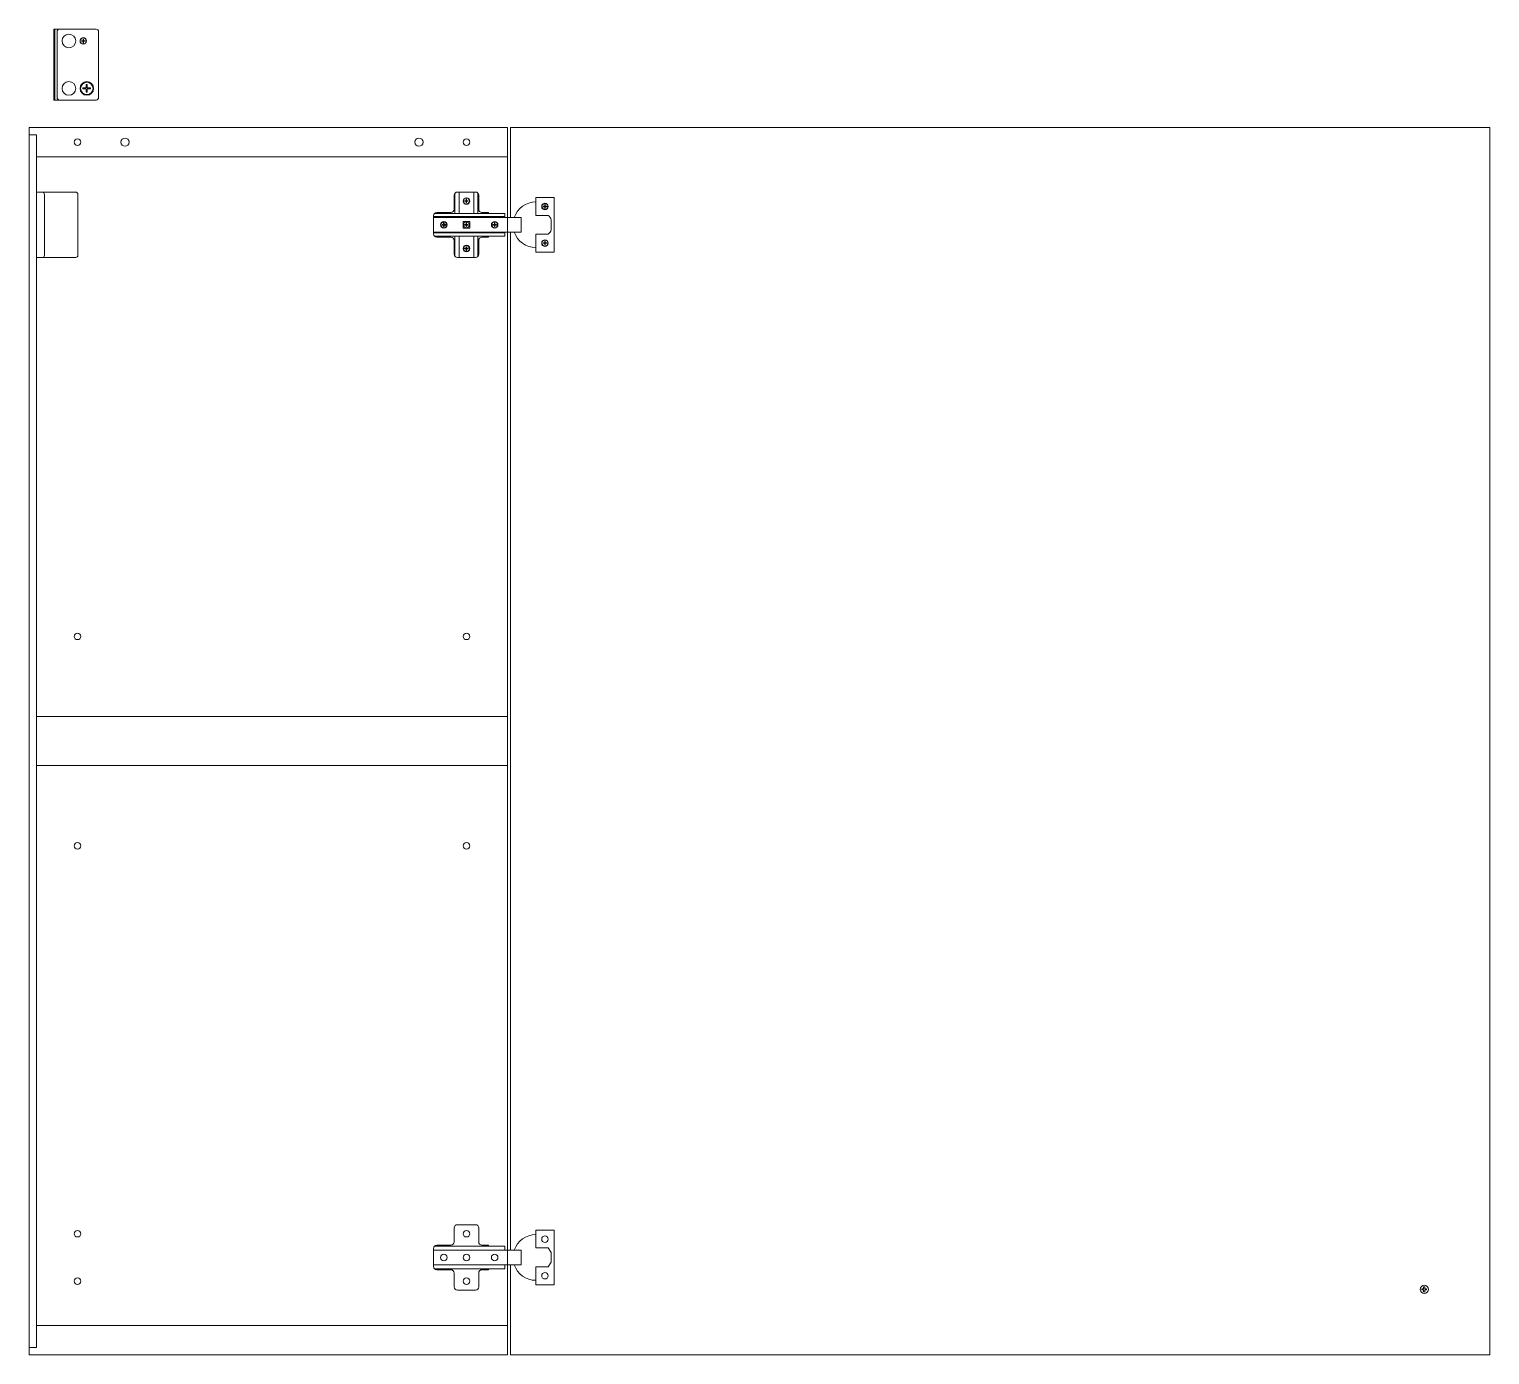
# Model space of a CAD drawing. Header units: centimetres. Extents: x -1165 to 380, y -206 to 683.
# Drawn here: x -375.4 to -286.2, y -49 to 32 of the extents above; entities that cross this region are included whole.
import ezdxf

# ---------------------------------------------------------------- set-up
doc = ezdxf.new("R2010")
doc.units = ezdxf.units.CM
doc.header["$MEASUREMENT"] = 0
for name, color, linetype, lineweight in [('A-FURN_Num_Penna__252_Num_Penna__252_Num_Penna__3_Num_Penna__252_Num_Penna__252_Num_Penna__252_Num_Penna__252_Num_Penna__252_Num_Penna__252_Num_Penna__252_Num_Penna__252_Num_Penna__252_Num_Penna__252_Num_Penna__252_Num_Penna__5', 5, 'Continuous', 18), ('A-SECT-PATT_Num_Penna__6_Num_Penna__6_Num_Penna__6_Num_Penna__6_Num_Penna__6_Num_Penna__6_Num_Penna__6_Num_Penna__6_Num_Penna__6_Num_Penna__6_Num_Penna__6_Num_Penna__6_Num_Penna__6_Num_Penna__6', 6, 'Continuous', 18), ('INFO_Num_Penna__2_Num_Penna__2_Num_Penna__2_Num_Penna__2_Num_Penna__5', 5, 'Continuous', 18), ('PDF _Geometria_Num_Penna__5', 5, 'Continuous', 18), ('PDF16_Geometry_Num_Penna__6_Num_Penna__6_Num_Penna__6_Num_Penna__6_Num_Penna__6_Num_Penna__6_Num_Penna__6_Num_Penna__6_Num_Penna__6_Num_Penna__6_Num_Penna__6_Num_Penna__6_Num_Penna__6_Num_Penna__6', 6, 'Continuous', 18), ('PDF22_Geometry_Num_Penna__1_Num_Penna__255_Num_Penna__3_Num_Penna__3_Num_Penna__6', 6, 'Continuous', 18), ('PDF22_Geometry_Num_Penna__1_Num_Penna__255_Num_Penna__5_Num_Penna__5_Num_Penna__5', 5, 'Continuous', 18), ('VITE_Num_Penna__5', 5, 'Continuous', 18)]:
    doc.layers.add(name, color=color, linetype=linetype, lineweight=lineweight)

msp = doc.modelspace()

# ---------------------------------------------------------------- linework, layer by layer
at = {"layer": 'A-FURN_Num_Penna__252_Num_Penna__252_Num_Penna__3_Num_Penna__252_Num_Penna__252_Num_Penna__252_Num_Penna__252_Num_Penna__252_Num_Penna__252_Num_Penna__252_Num_Penna__252_Num_Penna__252_Num_Penna__252_Num_Penna__252_Num_Penna__5', "color": 5, "linetype": 'Continuous', "lineweight": 18}
for p, q in [((-348.86, 20.247), (-348.46, 20.247)), ((-348.86, 20.247), (-348.86, 19.847)), ((-348.86, 19.847), (-348.46, 19.847)), ((-348.46, 20.247), (-348.46, 19.847)), ((-346.16, 20.496), (-346.16, 19.597)), ((-346.16, -43.503), (-346.16, -42.604))]:
    msp.add_line(p, q, dxfattribs=at)
for centre in [(-369.51, 25.097), (-351.56, 25.097)]:
    msp.add_circle(centre, 0.25, dxfattribs=at)
at = {"layer": 'A-SECT-PATT_Num_Penna__6_Num_Penna__6_Num_Penna__6_Num_Penna__6_Num_Penna__6_Num_Penna__6_Num_Penna__6_Num_Penna__6_Num_Penna__6_Num_Penna__6_Num_Penna__6_Num_Penna__6_Num_Penna__6_Num_Penna__6', "color": 6, "linetype": 'Continuous', "lineweight": 18}
msp.add_line((-374.91, 25.547), (-374.91, -48.553), dxfattribs=at)
at = {"layer": 'INFO_Num_Penna__2_Num_Penna__2_Num_Penna__2_Num_Penna__2_Num_Penna__5', "color": 5, "linetype": 'Continuous', "lineweight": 18}
for p, q in [((-373.854, 27.665), (-373.854, 31.998)), ((-373.854, 31.998), (-373.804, 31.998)), ((-373.515, 31.998), (-373.804, 31.998)), ((-373.804, 31.998), (-373.804, 27.665)), ((-373.656, 31.847), (-373.656, 27.817)), ((-373.515, 31.998), (-371.262, 31.998)), ((-372.073, 31.295), (-372.171, 31.295)), ((-372.171, 31.295), (-372.171, 31.265)), ((-372.073, 31.265), (-372.171, 31.265)), ((-372.073, 31.295), (-372.073, 31.393)), ((-372.073, 31.393), (-372.043, 31.393)), ((-372.073, 31.265), (-372.073, 31.167)), ((-372.043, 31.295), (-372.043, 31.393)), ((-372.043, 31.295), (-371.946, 31.295)), ((-372.043, 31.265), (-371.946, 31.265)), ((-372.043, 31.265), (-372.043, 31.167)), ((-371.946, 31.265), (-371.946, 31.295)), ((-371.121, 27.817), (-371.121, 31.847)), ((-372.043, 31.167), (-372.073, 31.167)), ((-371.874, 28.411), (-371.874, 28.614)), ((-371.874, 28.614), (-371.811, 28.614)), ((-371.811, 28.411), (-371.811, 28.614)), ((-373.804, 27.665), (-373.854, 27.665)), ((-373.804, 27.665), (-373.515, 27.665)), ((-373.515, 27.665), (-371.262, 27.665)), ((-371.874, 28.411), (-372.076, 28.411)), ((-372.076, 28.411), (-372.076, 28.349)), ((-371.874, 28.349), (-372.076, 28.349)), ((-371.874, 28.349), (-371.874, 28.146)), ((-371.811, 28.146), (-371.874, 28.146)), ((-371.811, 28.411), (-371.608, 28.411)), ((-371.811, 28.349), (-371.608, 28.349)), ((-371.811, 28.349), (-371.811, 28.146)), ((-371.608, 28.349), (-371.608, 28.411)), ((-374.91, 22.047), (-372.517, 22.047)), ((-374.431, 21.907), (-374.431, 18.187)), ((-372.387, 18.187), (-372.387, 21.907)), ((-348.675, 21.512), (-348.773, 21.512)), ((-348.773, 21.512), (-348.773, 21.482)), ((-348.675, 21.482), (-348.773, 21.482)), ((-348.675, 21.512), (-348.675, 21.609)), ((-348.675, 21.609), (-348.645, 21.609)), ((-348.675, 21.482), (-348.675, 21.384)), ((-348.645, 21.512), (-348.645, 21.609)), ((-348.645, 21.512), (-348.548, 21.512)), ((-348.645, 21.482), (-348.548, 21.482)), ((-348.645, 21.482), (-348.645, 21.384)), ((-348.548, 21.482), (-348.548, 21.512)), ((-348.645, 21.384), (-348.675, 21.384)), ((-343.877, 21.18), (-343.974, 21.18)), ((-343.974, 21.18), (-343.974, 21.15)), ((-343.877, 21.15), (-343.974, 21.15)), ((-343.877, 21.18), (-343.877, 21.277)), ((-343.877, 21.277), (-343.847, 21.277)), ((-343.877, 21.15), (-343.877, 21.052)), ((-343.847, 21.052), (-343.877, 21.052)), ((-343.847, 21.18), (-343.847, 21.277)), ((-343.847, 21.18), (-343.749, 21.18)), ((-343.847, 21.15), (-343.749, 21.15)), ((-343.847, 21.15), (-343.847, 21.052)), ((-343.749, 21.15), (-343.749, 21.18)), ((-350.051, 20.062), (-350.149, 20.062)), ((-350.149, 20.062), (-350.149, 20.032)), ((-350.051, 20.032), (-350.149, 20.032)), ((-350.051, 20.062), (-350.051, 20.159)), ((-350.051, 20.159), (-350.021, 20.159)), ((-350.051, 20.032), (-350.051, 19.934)), ((-350.021, 19.934), (-350.051, 19.934)), ((-350.021, 20.062), (-350.021, 20.159)), ((-350.021, 20.062), (-349.924, 20.062)), ((-350.021, 20.032), (-349.924, 20.032)), ((-350.021, 20.032), (-350.021, 19.934)), ((-349.924, 20.032), (-349.924, 20.062)), ((-348.675, 20.062), (-348.773, 20.062)), ((-348.773, 20.062), (-348.773, 20.032)), ((-348.675, 20.032), (-348.773, 20.032)), ((-348.675, 20.062), (-348.675, 20.159)), ((-348.675, 20.159), (-348.645, 20.159)), ((-348.675, 20.032), (-348.675, 19.934)), ((-348.645, 19.934), (-348.675, 19.934)), ((-348.645, 20.062), (-348.645, 20.159)), ((-348.645, 20.062), (-348.548, 20.062)), ((-348.645, 20.032), (-348.548, 20.032)), ((-348.645, 20.032), (-348.645, 19.934)), ((-348.548, 20.032), (-348.548, 20.062)), ((-346.95, 20.062), (-347.048, 20.062)), ((-347.048, 20.062), (-347.048, 20.032)), ((-346.95, 20.032), (-347.048, 20.032)), ((-346.95, 20.062), (-346.95, 20.159)), ((-346.95, 20.159), (-346.92, 20.159)), ((-346.95, 20.032), (-346.95, 19.934)), ((-346.92, 19.934), (-346.95, 19.934)), ((-346.92, 20.062), (-346.92, 20.159)), ((-346.92, 20.062), (-346.822, 20.062)), ((-346.92, 20.032), (-346.822, 20.032)), ((-346.92, 20.032), (-346.92, 19.934)), ((-346.822, 20.032), (-346.822, 20.062)), ((-343.877, 18.944), (-343.974, 18.944)), ((-343.974, 18.944), (-343.974, 18.914)), ((-343.877, 18.914), (-343.974, 18.914)), ((-343.877, 18.944), (-343.877, 19.041)), ((-343.877, 19.041), (-343.847, 19.041)), ((-343.877, 18.914), (-343.877, 18.816)), ((-343.847, 18.816), (-343.877, 18.816)), ((-343.847, 18.944), (-343.847, 19.041)), ((-343.847, 18.944), (-343.749, 18.944)), ((-343.847, 18.914), (-343.749, 18.914)), ((-343.847, 18.914), (-343.847, 18.816)), ((-343.749, 18.914), (-343.749, 18.944)), ((-374.91, 18.047), (-372.517, 18.047)), ((-348.675, 18.612), (-348.773, 18.612)), ((-348.773, 18.612), (-348.773, 18.582)), ((-348.675, 18.582), (-348.773, 18.582)), ((-348.675, 18.612), (-348.675, 18.709)), ((-348.675, 18.709), (-348.645, 18.709)), ((-348.675, 18.582), (-348.675, 18.484)), ((-348.645, 18.484), (-348.675, 18.484)), ((-348.645, 18.612), (-348.645, 18.709)), ((-348.645, 18.612), (-348.548, 18.612)), ((-348.645, 18.582), (-348.548, 18.582)), ((-348.645, 18.582), (-348.645, 18.484)), ((-348.548, 18.582), (-348.548, 18.612))]:
    msp.add_line(p, q, dxfattribs=at)
for centre, radius in [((-372.938, 31.28), 0.416), ((-372.058, 31.28), 0.2), ((-372.058, 31.28), 0.182), ((-372.938, 28.38), 0.416), ((-371.842, 28.38), 0.416), ((-371.842, 28.38), 0.381), ((-371.842, 28.38), 0.378), ((-348.66, 21.497), 0.182), ((-343.862, 21.165), 0.182), ((-350.036, 20.047), 0.182), ((-348.66, 20.047), 0.182), ((-346.935, 20.047), 0.182), ((-348.66, 18.597), 0.182), ((-343.862, 18.929), 0.182)]:
    msp.add_circle(centre, radius, dxfattribs=at)
for centre, radius, start, end in [((-373.502, 31.845), 0.154, 94.9741, 179.56169), ((-371.275, 31.845), 0.154, 0.43831, 85.0259), ((-373.502, 27.819), 0.154, 180.43831, 265.0259), ((-371.275, 27.819), 0.154, 274.9741, 359.56169), ((-374.573, 21.906), 0.142, 0.43831, 85.0259), ((-372.529, 21.906), 0.142, 0.43831, 85.0259), ((-374.573, 18.188), 0.142, 274.9741, 359.56169), ((-372.529, 18.188), 0.142, 274.9741, 359.56169)]:
    msp.add_arc(centre, radius, start, end, dxfattribs=at)
at = {"layer": 'PDF _Geometria_Num_Penna__5', "color": 5, "linetype": 'Continuous', "lineweight": 18, "flags": 128}
for points in [[(-347.311, 20.745), (-347.311, 20.798), (-347.709, 20.798, -0.414214), (-347.909, 20.998), (-347.909, 21.847, 0.414214), (-348.109, 22.047), (-349.212, 22.047, 0.414214), (-349.412, 21.847), (-349.412, 20.998, -0.414214), (-349.612, 20.798), (-350.461, 20.798, 0.414214), (-350.661, 20.598), (-350.661, 19.495, 0.414214), (-350.461, 19.295), (-349.612, 19.295, -0.414214), (-349.412, 19.095), (-349.412, 18.246, 0.414214), (-349.212, 18.046), (-348.109, 18.046, 0.414214), (-347.909, 18.246), (-347.909, 19.095, -0.414214), (-347.709, 19.295), (-347.311, 19.295), (-347.311, 19.348)], [(-343.3, 21.719), (-343.3, 18.374), (-344.416, 18.374), (-344.416, 19.47), (-343.67, 19.47, 0.197154), (-343.479, 19.75)], [(-343.479, 20.343, 0.194874), (-343.67, 20.623), (-344.416, 20.623), (-344.416, 21.719), (-343.3, 21.719)], [(-347.311, -43.752), (-347.311, -43.805), (-347.709, -43.805, 0.414214), (-347.909, -44.005), (-347.909, -44.854, -0.414214), (-348.109, -45.054), (-349.212, -45.054, -0.414214), (-349.412, -44.854), (-349.412, -44.005, 0.414214), (-349.612, -43.805), (-350.461, -43.805, -0.414214), (-350.661, -43.605), (-350.661, -42.502, -0.414214), (-350.461, -42.302), (-349.612, -42.302, 0.414214), (-349.412, -42.102), (-349.412, -41.253, -0.414214), (-349.212, -41.053), (-348.109, -41.053, -0.414214), (-347.909, -41.253), (-347.909, -42.102, 0.414214), (-347.709, -42.302), (-347.311, -42.302), (-347.311, -42.355)]]:
    msp.add_lwpolyline(points, format="xyb", dxfattribs=at)
for points in [[(-349.359, 21.983), (-349.359, 20.745)], [(-349.11, 22.047), (-349.11, 20.745)], [(-348.21, 20.745), (-348.21, 22.047)], [(-347.962, 20.745), (-347.962, 21.983)], [(-346.311, 20.546), (-350.661, 20.546)], [(-346.311, 20.745), (-350.596, 20.745)], [(-346.311, 20.496), (-346.311, 20.745)], [(-350.661, 19.597), (-346.311, 19.597), (-345.31, 19.597), (-345.31, 20.496), (-346.311, 20.496), (-350.661, 20.496)], [(-343.479, 19.75), (-343.479, 20.047), (-343.479, 20.343)], [(-350.661, 19.547), (-346.311, 19.547)], [(-350.596, 19.348), (-349.359, 19.348)], [(-349.359, 19.348), (-346.311, 19.348), (-346.311, 19.597)], [(-349.359, 19.348), (-349.359, 18.111)], [(-349.11, 19.348), (-349.11, 18.046)], [(-348.21, 18.046), (-348.21, 19.348)], [(-347.962, 18.111), (-347.962, 19.348)], [(-343.3, -44.726), (-343.3, -41.381), (-344.416, -41.381), (-344.416, -42.477), (-343.67, -42.477), (-343.479, -42.757), (-343.479, -43.053), (-343.479, -43.35)], [(-350.661, -42.604), (-346.311, -42.604), (-345.31, -42.604), (-345.31, -43.503), (-346.311, -43.503), (-350.661, -43.503)], [(-350.596, -42.355), (-346.311, -42.355), (-346.311, -42.604)], [(-346.311, -43.503), (-346.311, -43.752)], [(-343.479, -43.35), (-343.67, -43.63), (-344.416, -43.63), (-344.416, -44.726), (-343.3, -44.726)], [(-346.311, -43.752), (-350.596, -43.752)]]:
    msp.add_lwpolyline(points, dxfattribs=at)
at = {"layer": 'PDF _Geometria_Num_Penna__5', "color": 5, "linetype": 'Continuous', "lineweight": 18}
for centre, start, end in [((-344.419, 20.049), 90.00128, 161.15952), ((-344.419, 20.049), 198.83555, 270.00365), ((-344.419, -43.056), 89.99635, 161.16445), ((-344.419, -43.056), 198.84048, 269.99872)]:
    msp.add_arc(centre, 1.394, start, end, dxfattribs=at)
at = {"layer": 'PDF16_Geometry_Num_Penna__6_Num_Penna__6_Num_Penna__6_Num_Penna__6_Num_Penna__6_Num_Penna__6_Num_Penna__6_Num_Penna__6_Num_Penna__6_Num_Penna__6_Num_Penna__6_Num_Penna__6_Num_Penna__6_Num_Penna__6', "color": 6, "linetype": 'Continuous', "lineweight": 18}
for p, q in [((-375.36, -48.553), (-375.36, 25.997)), ((-375.36, 25.997), (-346.16, 25.997)), ((-375.36, 25.547), (-375.36, 25.997)), ((-346.16, 25.997), (-346.16, 20.496)), ((-345.96, 25.997), (-286.16, 25.997)), ((-345.96, 25.997), (-345.96, 20.496)), ((-345.96, 25.997), (-344.36, 25.997)), ((-286.16, 25.997), (-286.16, -49.003)), ((-375.36, 25.547), (-374.91, 25.547)), ((-374.91, 24.197), (-346.16, 24.197)), ((-346.16, 19.597), (-346.16, -49.003)), ((-345.96, 19.597), (-345.96, -42.604)), ((-345.96, -43.503), (-345.96, -49.003)), ((-374.91, -47.203), (-346.16, -47.203)), ((-374.91, -48.553), (-374.91, -47.203)), ((-375.36, -49.003), (-375.36, -48.553)), ((-375.36, -48.553), (-374.91, -48.553)), ((-375.36, -49.003), (-346.16, -49.003)), ((-345.96, -49.003), (-286.16, -49.003)), ((-345.96, -49.003), (-344.36, -49.003))]:
    msp.add_line(p, q, dxfattribs=at)
at = {"layer": 'PDF22_Geometry_Num_Penna__1_Num_Penna__255_Num_Penna__3_Num_Penna__3_Num_Penna__6', "color": 6, "linetype": 'Continuous', "lineweight": 18}
for p, q in [((-346.16, -10.003), (-374.91, -10.003)), ((-346.16, -13.003), (-374.91, -13.003))]:
    msp.add_line(p, q, dxfattribs=at)
at = {"layer": 'PDF22_Geometry_Num_Penna__1_Num_Penna__255_Num_Penna__5_Num_Penna__5_Num_Penna__5', "color": 5, "linetype": 'Continuous', "lineweight": 18}
for centre in [(-372.41, 25.097), (-348.66, 25.097), (-348.66, 21.497), (-343.862, 21.165), (-350.036, 20.047), (-346.935, 20.047), (-348.66, 18.597), (-343.862, 18.929), (-372.41, -5.103), (-348.66, -5.103), (-372.41, -17.903), (-348.66, -17.903), (-372.41, -41.603), (-348.66, -41.603), (-343.862, -41.935), (-350.036, -43.053), (-348.66, -43.053), (-346.935, -43.053), (-372.41, -44.503), (-348.66, -44.503), (-343.862, -44.171)]:
    msp.add_circle(centre, 0.2, dxfattribs=at)
at = {"layer": 'VITE_Num_Penna__5', "color": 5, "linetype": 'Continuous', "lineweight": 18}
for p, q in [((-290.205, -44.967), (-290.306, -44.967)), ((-290.306, -44.967), (-290.306, -45.039)), ((-290.306, -45.039), (-290.205, -45.039)), ((-290.205, -44.967), (-290.205, -44.859)), ((-290.205, -44.859), (-290.162, -44.859)), ((-290.205, -45.147), (-290.205, -45.039)), ((-290.126, -45.147), (-290.205, -45.147)), ((-290.162, -44.859), (-290.126, -44.859)), ((-290.126, -44.859), (-290.126, -44.967)), ((-290.018, -44.967), (-290.126, -44.967)), ((-290.126, -45.039), (-290.126, -45.147)), ((-290.126, -45.039), (-290.018, -45.039)), ((-290.018, -45.003), (-290.018, -44.967)), ((-290.018, -45.039), (-290.018, -44.985))]:
    msp.add_line(p, q, dxfattribs=at)
msp.add_circle((-290.162, -45.003), 0.25, dxfattribs=at)

doc.saveas('drawing.dxf')
